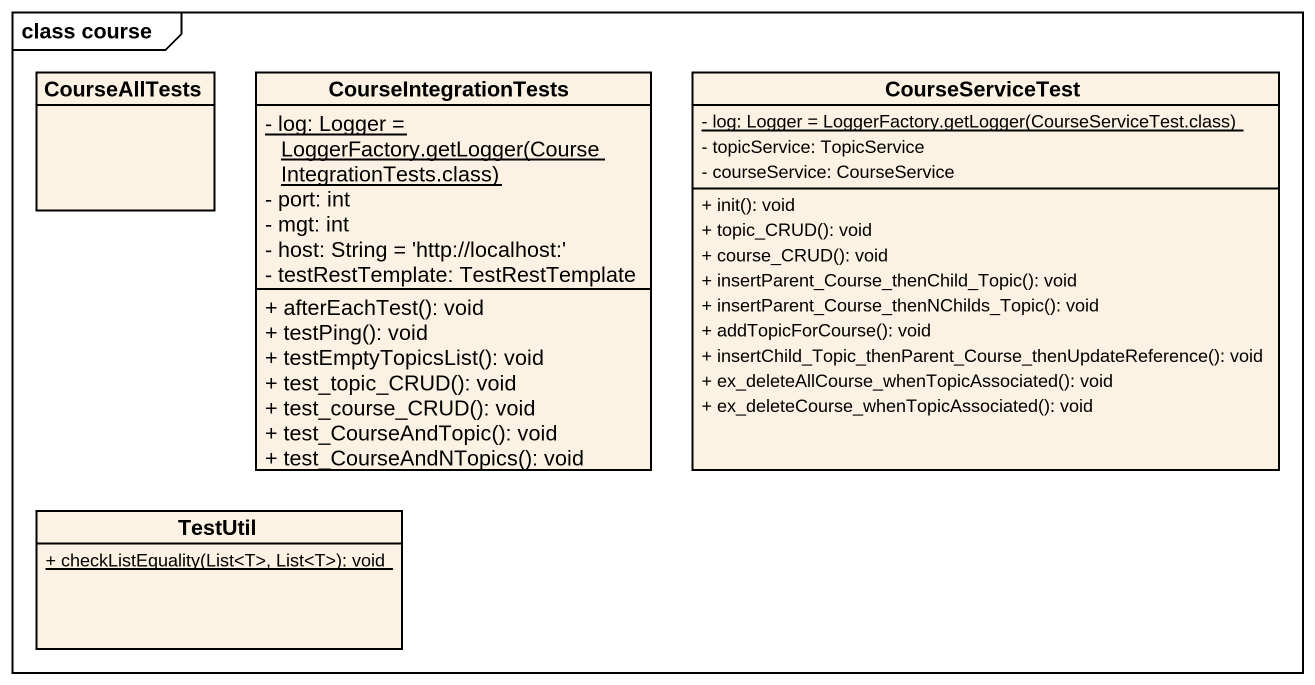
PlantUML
@startuml
mainframe class course
hide circle
hide empty members
skinparam classAttributeIconSize 0
class CourseAllTests
class CourseIntegrationTests {
  {static} {field} - log: Logger = LoggerFactory.getLogger(CourseIntegrationTests.class)
  - port: int
  - mgt: int
  - host: String = 'http://localhost:'
  - testRestTemplate: TestRestTemplate
  + afterEachTest(): void
  + testPing(): void
  + testEmptyTopicsList(): void
  + test_topic_CRUD(): void
  + test_course_CRUD(): void
  + test_CourseAndTopic(): void
  + test_CourseAndNTopics(): void
}
class CourseServiceTest {
  {static} {field} - log: Logger = LoggerFactory.getLogger(CourseServiceTest.class)
  - topicService: TopicService
  - courseService: CourseService
  + init(): void
  + topic_CRUD(): void
  + course_CRUD(): void
  + insertParent_Course_thenChild_Topic(): void
  + insertParent_Course_thenNChilds_Topic(): void
  + addTopicForCourse(): void
  + insertChild_Topic_thenParent_Course_thenUpdateReference(): void
  + ex_deleteAllCourse_whenTopicAssociated(): void
  + ex_deleteCourse_whenTopicAssociated(): void
}
class TestUtil {
  {static} + checkListEquality(List<T>, List<T>): void
}
@enduml
